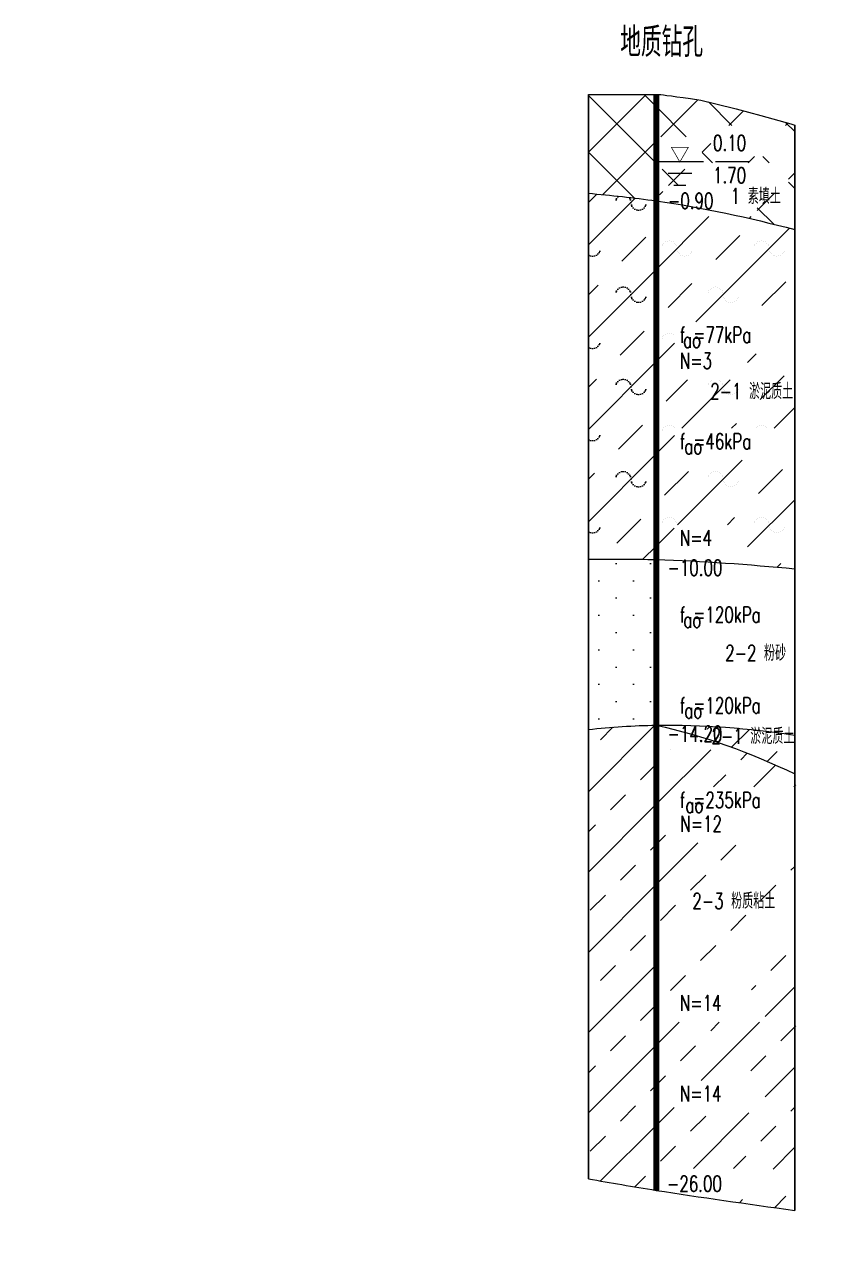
# Model space of a CAD drawing. Header units: millimetres. Extents: x -574460 to -338890, y -301013 to -251357.
# Drawn here: x -396838 to -376303, y -301013 to -270207 of the extents above; entities that cross this region are included whole.
import ezdxf
from ezdxf.enums import TextEntityAlignment as Align

# ---------------------------------------------------------------- set-up
doc = ezdxf.new("R2010")
doc.units = ezdxf.units.MM
doc.header["$LTSCALE"] = 1000
doc.linetypes.add('连续线', pattern=[10, 10, 0])
for name, color, linetype, lineweight in [('poubase', 7, 'Continuous', 9), ('图层1', 7, 'Continuous', 9), ('水位', 7, 'Continuous', 0), ('钻孔孔轴', 7, 'Continuous', 0)]:
    doc.layers.add(name, color=color, linetype=linetype, lineweight=lineweight)
doc.layers.add('TEXT', color=7, linetype='Continuous')
doc.layers.add('THIN', color=7, linetype='Continuous')
doc.styles.add('KT_宋体', font='宋体', dxfattribs={"height": 2.5})
doc.styles.add('TSSD_Label', font='simplex1.shx', dxfattribs={"width": 0.7, "bigfont": 'hztxt.shx'})

msp = doc.modelspace()

# ---------------------------------------------------------------- hatches: boundary and pattern name
at = {"layer": '图层1'}
h = msp.add_hatch(dxfattribs=at)
h.set_pattern_fill('素填土', color=256, scale=90, style=0)
h.set_pattern_definition([(45, (-559651.2, -342576), (-720.0186, 720.0186), []), (135, (-558211.2, -342576), (-720.0186, -720.0186), [])])
h.paths.add_polyline_path([(-395470.6, -273207.2), (-393501.4, -273207.2), (-393501.4, -272419.7), (-395470.6, -272419.7)], flags=25)
h.paths.add_polyline_path([(-395470.6, -272259.2), (-393501.4, -272259.2), (-393501.4, -271471.7), (-395470.6, -271471.7)], flags=9)
h.paths.add_polyline_path([(-396820.2, -272583.5), (-395691.9, -272583.5), (-395691.9, -271758.5), (-396820.2, -271758.5)], flags=24)
h.paths.add_polyline_path([(-382527.3, -271986), (-382527.3, -274493.5), (-382514.2, -274494.6), (-382469.1, -274498.5), (-382424, -274502.5), (-382378.9, -274506.5), (-382333.8, -274510.6), (-382288.7, -274514.7), (-382243.6, -274518.9), (-382198.5, -274523.1), (-382153.4, -274527.4), (-382108.4, -274531.7), (-382063.3, -274536.1), (-382018.2, -274540.6), (-381973.2, -274545.1), (-381928.2, -274549.7), (-381883.2, -274554.3), (-381838.2, -274559), (-381793.2, -274563.8), (-381748.2, -274568.6), (-381703.2, -274573.5), (-381658.2, -274578.4), (-381613.2, -274583.4), (-381568.3, -274588.5), (-381523.4, -274593.6), (-381478.4, -274598.9), (-381433.5, -274604.2), (-381388.6, -274609.5), (-381343.7, -274614.9), (-381298.8, -274620.4), (-381253.9, -274626), (-381209, -274631.7), (-381164.2, -274637.4), (-381119.3, -274643.2), (-381074.5, -274649.1), (-381029.7, -274655), (-380984.9, -274661.1), (-380940.1, -274667.2), (-380895.3, -274673.4), (-380850.5, -274679.6), (-380805.7, -274686), (-380805.7, -271986)])
h = msp.add_hatch(dxfattribs=at)
h.set_pattern_fill('粉砂', color=256, scale=109.5, style=0)
h.set_pattern_definition([(0, (-559651.15, -342576), (438, 438), [0, -876])])
h.paths.add_polyline_path([(-390677.6, -286801), (-386871, -286801), (-386871, -285621), (-390677.6, -285621)], flags=24)
h.paths.add_polyline_path([(-396838.1, -290704.7), (-394015.6, -290704.7), (-394015.6, -289917.2), (-396838.1, -289917.2)], flags=9)
h.paths.add_polyline_path([(-396705.8, -286317.1), (-393883.3, -286317.1), (-393883.3, -285529.6), (-396705.8, -285529.6)], flags=24)
h.paths.add_polyline_path([(-381933, -287978.2), (-380878.5, -287978.2), (-380878.5, -287118.7), (-381933, -287118.7)], flags=8)
h.paths.add_polyline_path([(-381933, -287978.2), (-380878.5, -287978.2), (-380878.5, -287118.7), (-381933, -287118.7)], flags=24)
h.paths.add_polyline_path([(-383975.1, -288240.1), (-381663.9, -288240.1), (-381663.9, -287417.9), (-383975.1, -287417.9)], flags=24)
h.paths.add_polyline_path([(-381911.2, -288397.5), (-380900.2, -288397.5), (-380900.2, -287668.5), (-381911.2, -287668.5)], flags=25)
h.paths.add_polyline_path([(-396404.6, -288021.4), (-394093.8, -288021.4), (-394093.8, -287200.3), (-396404.6, -287200.3)], flags=24)
h.paths.add_polyline_path([(-396404.8, -285722.4), (-394536.6, -285722.4), (-394536.6, -284900.1), (-396404.8, -284900.1)], flags=24)
h.paths.add_polyline_path([(-382788, -286439.1), (-381898.4, -286439.1), (-381898.4, -285370.4), (-382788, -285370.4)], flags=24)
h.paths.add_polyline_path([(-382527.3, -283777.8), (-382527.3, -288095.4), (-382488.5, -288091.3), (-382426.2, -288084.8), (-382363.8, -288078.6), (-382301.5, -288072.5), (-382239.2, -288066.7), (-382176.9, -288061), (-382114.5, -288055.4), (-382052.2, -288050.1), (-381989.9, -288045), (-381927.6, -288040.1), (-381865.2, -288035.3), (-381802.9, -288030.8), (-381740.6, -288026.4), (-381678.3, -288022.2), (-381615.9, -288018.3), (-381553.6, -288014.5), (-381491.3, -288011), (-381429, -288007.6), (-381366.7, -288004.5), (-381304.3, -288001.6), (-381242, -287998.9), (-381179.7, -287996.4), (-381117.4, -287994.1), (-381055, -287992), (-380992.7, -287990.2), (-380930.4, -287988.6), (-380868.1, -287987.2), (-380805.7, -287986), (-380805.7, -283786), (-380868.9, -283784.3), (-380932.1, -283782.7), (-380995.3, -283781.3), (-381058.6, -283779.9), (-381121.8, -283778.6), (-381185, -283777.5), (-381248.3, -283776.4), (-381311.5, -283775.5), (-381374.7, -283774.7), (-381438, -283774), (-381501.3, -283773.3), (-381564.5, -283772.8), (-381627.8, -283772.4), (-381691.1, -283772.1), (-381754.3, -283771.9), (-381817.6, -283771.8), (-381880.9, -283771.8), (-381944.2, -283772), (-382007.5, -283772.2), (-382070.8, -283772.5), (-382134.1, -283772.9), (-382197.4, -283773.4), (-382260.7, -283774.1), (-382324, -283774.8), (-382387.3, -283775.6), (-382450.6, -283776.6), (-382513.9, -283777.6)])
h.paths.add_polyline_path([(-382527.3, -271730), (-376302.6, -271730), (-376302.6, -301013), (-382527.3, -301013)])
h.paths.add_polyline_path([(-382527.3, -271730), (-376302.6, -271730), (-376302.6, -301013), (-382527.3, -301013)])
h = msp.add_hatch(dxfattribs=at)
h.set_pattern_fill('淤泥质粉质粘土', color=256, scale=39, style=0)
h.set_pattern_definition([(45, (-559639.5, -342509.5), (1e-13, 2339.647), [0, -1654.38]), (45, (-559625, -342478.5), (1e-13, 2339.647), [0, -1654.38]), (45, (-559592.7, -342439.5), (1e-13, 2339.647), [0, -1654.38]), (45, (-559553.7, -342407.1), (1e-13, 2339.647), [0, -1654.38]), (45, (-559504.9, -342387.2), (1e-13, 2339.647), [0, -1654.38]), (45, (-559456.2, -342381), (1e-13, 2339.647), [0, -1654.38]), (45, (-559407.4, -342387.2), (1e-13, 2339.647), [0, -1654.38]), (45, (-559358.7, -342407.1), (1e-13, 2339.647), [0, -1654.38]), (45, (-559319.7, -342439.5), (1e-13, 2339.647), [0, -1654.38]), (45, (-559287.3, -342478.5), (1e-13, 2339.647), [0, -1654.38]), (45, (-559272.9, -342509.5), (1e-13, 2339.647), [0, -1654.38]), (45, (-559261.2, -342576), (1e-13, 2339.647), [0, -1654.38]), (45, (-559249.5, -342642.5), (1e-13, 2339.647), [0, -1654.38]), (45, (-559235, -342673.5), (1e-13, 2339.647), [0, -1654.38]), (45, (-559202.7, -342712.5), (1e-13, 2339.647), [0, -1654.38]), (45, (-559163.7, -342744.9), (1e-13, 2339.647), [0, -1654.38]), (45, (-559114.9, -342764.7), (1e-13, 2339.647), [0, -1654.38]), (45, (-559066.2, -342771), (1e-13, 2339.647), [0, -1654.38]), (45, (-559017.4, -342764.7), (1e-13, 2339.647), [0, -1654.38]), (45, (-558968.7, -342744.9), (1e-13, 2339.647), [0, -1654.38]), (45, (-558929.7, -342712.5), (1e-13, 2339.647), [0, -1654.38]), (45, (-558897.3, -342673.5), (1e-13, 2339.647), [0, -1654.38]), (45, (-558882.9, -342642.5), (1e-13, 2339.647), [0, -1654.38]), (45, (-559261.2, -342576), (-1169.823, 1169.823), []), (45, (-557996.8, -342576), (-1169.823, 1169.823), [858, -858])])
h.paths.add_polyline_path([(-381933, -281278.2), (-380878.5, -281278.2), (-380878.5, -280418.7), (-381933, -280418.7)], flags=24)
h.paths.add_polyline_path([(-381933, -281278.2), (-380878.5, -281278.2), (-380878.5, -280418.7), (-381933, -280418.7)], flags=8)
h.paths.add_polyline_path([(-381933, -278578.2), (-380878.5, -278578.2), (-380878.5, -277718.7), (-381933, -277718.7)], flags=24)
h.paths.add_polyline_path([(-381933, -278578.2), (-380878.5, -278578.2), (-380878.5, -277718.7), (-381933, -277718.7)], flags=8)
h.paths.add_polyline_path([(-396098.3, -274085.6), (-395584.6, -274085.6), (-395584.6, -273824.6), (-396098.3, -273824.6)], flags=8)
h.paths.add_polyline_path([(-396589.8, -274126.1), (-392906.4, -274126.1), (-392906.4, -273316.1), (-396589.8, -273316.1)], flags=24)
h.paths.add_polyline_path([(-381911.2, -283697.5), (-380900.2, -283697.5), (-380900.2, -282968.5), (-381911.2, -282968.5)], flags=24)
h.paths.add_polyline_path([(-381911.2, -278997.5), (-380900.2, -278997.5), (-380900.2, -278268.5), (-381911.2, -278268.5)], flags=24)
h.paths.add_polyline_path([(-396404.8, -285722.4), (-394536.6, -285722.4), (-394536.6, -284900.1), (-396404.8, -284900.1)], flags=25)
h.paths.add_polyline_path([(-396404.8, -283322.4), (-394536.6, -283322.4), (-394536.6, -282500.1), (-396404.8, -282500.1)], flags=24)
h.paths.add_polyline_path([(-396404.6, -281021.4), (-394536.8, -281021.4), (-394536.8, -280200.3), (-396404.6, -280200.3)], flags=24)
h.paths.add_polyline_path([(-396404.6, -278621.4), (-394536.8, -278621.4), (-394536.8, -277800.3), (-396404.6, -277800.3)], flags=24)
h.paths.add_polyline_path([(-382527.3, -274493.5), (-382527.3, -283777.8), (-382577.2, -283778.7), (-382513.9, -283777.6), (-382450.6, -283776.6), (-382387.3, -283775.6), (-382324, -283774.8), (-382260.7, -283774.1), (-382197.4, -283773.4), (-382134.1, -283772.9), (-382070.8, -283772.5), (-382007.5, -283772.2), (-381944.2, -283772), (-381880.9, -283771.8), (-381817.6, -283771.8), (-381754.3, -283771.9), (-381691.1, -283772.1), (-381627.8, -283772.4), (-381564.5, -283772.8), (-381501.3, -283773.3), (-381438, -283774), (-381374.7, -283774.7), (-381311.5, -283775.5), (-381248.3, -283776.4), (-381185, -283777.5), (-381121.8, -283778.6), (-381058.6, -283779.9), (-380995.3, -283781.3), (-380932.1, -283782.7), (-380868.9, -283784.3), (-380805.7, -283786), (-380805.7, -274686), (-380867.9, -274677.2), (-380930.2, -274668.5), (-380992.5, -274660), (-381054.8, -274651.7), (-381117.1, -274643.5), (-381179.4, -274635.4), (-381241.8, -274627.5), (-381304.1, -274619.8), (-381366.5, -274612.2), (-381429, -274604.7), (-381491.4, -274597.4), (-381553.9, -274590.1), (-381616.3, -274583.1), (-381678.8, -274576.1), (-381741.3, -274569.3), (-381803.9, -274562.6), (-381866.4, -274556), (-381929, -274549.6), (-381991.6, -274543.3), (-382054.2, -274537), (-382116.8, -274530.9), (-382179.5, -274524.9), (-382242.1, -274519), (-382304.8, -274513.2), (-382367.5, -274507.5), (-382430.2, -274502), (-382492.9, -274496.5)])
h.paths.add_polyline_path([(-385956.6, -274272.7), (-385926.1, -274274.6), (-385893.5, -274276.6)])
h.paths.add_polyline_path([(-384824.1, -283881.8), (-384855.8, -283884.2), (-384792.5, -283879.6)])
h.paths.add_polyline_path([(-384950.6, -283891.2), (-384982.2, -283893.6), (-384919, -283888.8)])
h.paths.add_polyline_path([(-384697.6, -283872.9), (-384729.3, -283875.1), (-384666, -283870.8)])
h.paths.add_polyline_path([(-386082.8, -274264.8), (-386052.1, -274266.8), (-386019.7, -274268.8)])
h.paths.add_polyline_path([(-384571.1, -283864.3), (-384602.8, -283866.5), (-384539.5, -283862.3)])
h.paths.add_polyline_path([(-385077, -283900.8), (-385108.6, -283903.3), (-385045.4, -283898.4)])
h.paths.add_polyline_path([(-384444.6, -283856.1), (-384476.3, -283858.1), (-384413, -283854.1)])
h.paths.add_polyline_path([(-386208.9, -274256.7), (-386178.2, -274258.7), (-386145.8, -274260.8)])
h.paths.add_polyline_path([(-384318.1, -283848.2), (-384349.7, -283850.2), (-384286.5, -283846.4)])
h.paths.add_polyline_path([(-385203.4, -283910.8), (-385235, -283913.4), (-385171.8, -283908.3)])
h.paths.add_polyline_path([(-384191.5, -283840.7), (-384223.2, -283842.6), (-384159.9, -283839)])
h.paths.add_polyline_path([(-386335, -274248.4), (-386304.2, -274250.5), (-386272, -274252.6)])
h.paths.add_polyline_path([(-384064.9, -283833.6), (-384096.6, -283835.4), (-384033.3, -283831.9)])
h.paths.add_polyline_path([(-385329.8, -283921.2), (-385361.4, -283923.9), (-385298.2, -283918.6)])
h.paths.add_polyline_path([(-383938.4, -283826.9), (-383970, -283828.6), (-383906.8, -283825.3)])
h.paths.add_polyline_path([(-386461.1, -274239.9), (-386430.3, -274242), (-386398.1, -274244.1)])
h.paths.add_polyline_path([(-383811.8, -283820.5), (-383843.5, -283822.1), (-383780.2, -283819)])
h.paths.add_polyline_path([(-385456.1, -283932), (-385487.8, -283934.7), (-385424.6, -283929.3)])
h.paths.add_polyline_path([(-383685.2, -283814.5), (-383716.9, -283816), (-383653.5, -283813.1)])
h.paths.add_polyline_path([(-386556.5, -284040.1), (-386556.5, -284040.1), (-386560.2, -284040.5)])
h.paths.add_polyline_path([(-383558.5, -283808.9), (-383590.2, -283810.3), (-383526.9, -283807.6)])
h.paths.add_polyline_path([(-386543, -274234.2), (-386524.2, -274235.5), (-386543, -274234.2)])
h.paths.add_polyline_path([(-383431.9, -283803.7), (-383463.6, -283805), (-383400.3, -283802.5)])
h.paths.add_polyline_path([(-385582.4, -283943), (-385614.1, -283945.9), (-385550.9, -283940.3)])
h.paths.add_polyline_path([(-383305.3, -283798.9), (-383337, -283800.1), (-383273.7, -283797.8)])
h.paths.add_polyline_path([(-386434.2, -284026.8), (-386465.7, -284030.1), (-386497.2, -284033.6)])
h.paths.add_polyline_path([(-383178.7, -283794.4), (-383210.4, -283795.6), (-383147, -283793.4)])
h.paths.add_polyline_path([(-385708.7, -283954.5), (-385740.3, -283957.4), (-385677.2, -283951.6)])
h.paths.add_polyline_path([(-383052, -283790.4), (-383083.7, -283791.4), (-383020.4, -283789.5)])
h.paths.add_polyline_path([(-386308.1, -284013.4), (-386339.6, -284016.7), (-386371.2, -284020)])
h.paths.add_polyline_path([(-382925.4, -283786.7), (-382957.1, -283787.6), (-382893.8, -283785.9)])
h.paths.add_polyline_path([(-385835, -283966.2), (-385866.6, -283969.3), (-385803.5, -283963.3)])
h.paths.add_polyline_path([(-382798.8, -283783.5), (-382830.5, -283784.3), (-382767.1, -283782.7)])
h.paths.add_polyline_path([(-386182, -284000.4), (-386213.5, -284003.6), (-386245.1, -284006.8)])
h.paths.add_polyline_path([(-382672.1, -283780.6), (-382703.8, -283781.3), (-382640.5, -283780)])
h.paths.add_polyline_path([(-385961.2, -283978.3), (-385992.8, -283981.4), (-385929.7, -283975.3)])
h.paths.add_polyline_path([(-385830.5, -274280.5), (-385800.1, -274282.4), (-385767.4, -274284.3)])
h.paths.add_polyline_path([(-386087.4, -283990.8), (-386119, -283994), (-386055.9, -283987.7)])
h = msp.add_hatch(dxfattribs=at)
h.set_pattern_fill('粉质粘土', color=256, scale=90, style=0)
h.set_pattern_definition([(45, (-559651.2, -342576), (-1018.234, 1018.234), []), (45, (-558632.8, -342576), (-1018.234, 1018.234), [540, -540])])
h.paths.add_polyline_path([(-390431.1, -294792.6), (-384916.1, -294792.6), (-384916.1, -293607.6), (-390431.1, -293607.6)], flags=24)
h.paths.add_polyline_path([(-396838.1, -290704.7), (-394015.6, -290704.7), (-394015.6, -289917.2), (-396838.1, -289917.2)], flags=24)
h.paths.add_polyline_path([(-381933, -290378.2), (-380878.5, -290378.2), (-380878.5, -289518.7), (-381933, -289518.7)], flags=8)
h.paths.add_polyline_path([(-381933, -290378.2), (-380878.5, -290378.2), (-380878.5, -289518.7), (-381933, -289518.7)], flags=24)
h.paths.add_polyline_path([(-381911.2, -297797.5), (-380900.2, -297797.5), (-380900.2, -297068.5), (-381911.2, -297068.5)], flags=24)
h.paths.add_polyline_path([(-381911.2, -295497.5), (-380900.2, -295497.5), (-380900.2, -294768.5), (-381911.2, -294768.5)], flags=24)
h.paths.add_polyline_path([(-381911.2, -290797.5), (-380900.2, -290797.5), (-380900.2, -290068.5), (-381911.2, -290068.5)], flags=24)
h.paths.add_polyline_path([(-383975.1, -288240.1), (-381663.9, -288240.1), (-381663.9, -287417.9), (-383975.1, -287417.9)], flags=9)
h.paths.add_polyline_path([(-381911.2, -288397.5), (-380900.2, -288397.5), (-380900.2, -287668.5), (-381911.2, -287668.5)], flags=9)
h.paths.add_polyline_path([(-396404.8, -297422.4), (-394093.6, -297422.4), (-394093.6, -296600.1), (-396404.8, -296600.1)], flags=24)
h.paths.add_polyline_path([(-396404.8, -295122.4), (-394093.6, -295122.4), (-394093.6, -294300.1), (-396404.8, -294300.1)], flags=24)
h.paths.add_polyline_path([(-396404.8, -292722.4), (-394093.6, -292722.4), (-394093.6, -291900.1), (-396404.8, -291900.1)], flags=24)
h.paths.add_polyline_path([(-386763.6, -298815.1), (-386791.1, -298811.8), (-386735.7, -298818.5)])
h.paths.add_polyline_path([(-386874.5, -298801.9), (-386902.1, -298798.7), (-386846.6, -298805.2)])
h.paths.add_polyline_path([(-386653, -298828.6), (-386680.5, -298825.2), (-386625.3, -298832.1)])
h.paths.add_polyline_path([(-386985.8, -298788.9), (-387013.5, -298785.8), (-386957.8, -298792.2)])
h.paths.add_polyline_path([(-382527.3, -288095.4), (-382527.3, -299493.9), (-382508.6, -299497.2), (-382454.8, -299506.7), (-382401, -299516.2), (-382347.1, -299525.7), (-382293.2, -299535.1), (-382239.1, -299544.6), (-382185.1, -299554.1), (-382130.9, -299563.5), (-382076.7, -299573), (-382022.4, -299582.4), (-381968.1, -299591.9), (-381913.6, -299601.3), (-381859.1, -299610.7), (-381804.5, -299620.1), (-381749.8, -299629.5), (-381695, -299638.9), (-381640.2, -299648.2), (-381585.3, -299657.5), (-381530.2, -299666.9), (-381475.1, -299676.2), (-381419.9, -299685.4), (-381364.6, -299694.7), (-381309.2, -299703.9), (-381253.6, -299713.2), (-381198, -299722.4), (-381142.3, -299731.5), (-381086.5, -299740.7), (-381030.6, -299749.8), (-380974.5, -299758.9), (-380918.4, -299767.9), (-380862.1, -299777), (-380805.7, -299786), (-380805.7, -287986), (-380868.1, -287987.2), (-380930.4, -287988.6), (-380992.7, -287990.2), (-381055, -287992), (-381117.4, -287994.1), (-381179.7, -287996.4), (-381242, -287998.9), (-381304.3, -288001.6), (-381366.7, -288004.5), (-381429, -288007.6), (-381491.3, -288011), (-381553.6, -288014.5), (-381615.9, -288018.3), (-381678.3, -288022.2), (-381740.6, -288026.4), (-381802.9, -288030.8), (-381865.2, -288035.3), (-381927.6, -288040.1), (-381989.9, -288045), (-382052.2, -288050.1), (-382114.5, -288055.4), (-382176.9, -288061), (-382239.2, -288066.7), (-382301.5, -288072.5), (-382363.8, -288078.6), (-382426.2, -288084.8), (-382488.5, -288091.3)])
h.paths.add_polyline_path([(-385405.2, -299002.4), (-385431.7, -298998.4), (-385378.2, -299006.6)])
h.paths.add_polyline_path([(-385298.3, -299018.9), (-385324.7, -299014.8), (-385271.3, -299023.1)])
h.paths.add_polyline_path([(-385512.3, -298986.1), (-385538.9, -298982.1), (-385485.3, -298990.2)])
h.paths.add_polyline_path([(-385191.5, -299035.6), (-385217.9, -299031.5), (-385164.6, -299039.9)])
h.paths.add_polyline_path([(-385619.7, -298970), (-385646.3, -298966.1), (-385592.6, -298974.1)])
h.paths.add_polyline_path([(-385085, -299052.5), (-385111.3, -299048.3), (-385058, -299056.8)])
h.paths.add_polyline_path([(-385727.3, -298954.1), (-385754, -298950.2), (-385700.1, -298958.1)])
h.paths.add_polyline_path([(-384978.5, -299069.5), (-385004.8, -299065.3), (-384951.6, -299073.9)])
h.paths.add_polyline_path([(-385835.1, -298938.4), (-385861.8, -298934.6), (-385807.9, -298942.4)])
h.paths.add_polyline_path([(-384872.2, -299086.7), (-384898.4, -299082.5), (-384845.3, -299091.1)])
h.paths.add_polyline_path([(-385943.1, -298923), (-385970, -298919.2), (-385915.9, -298926.9)])
h.paths.add_polyline_path([(-384766.1, -299104.1), (-384792.2, -299099.8), (-384739.2, -299108.5)])
h.paths.add_polyline_path([(-386051.5, -298907.8), (-386078.4, -298904.1), (-386024.2, -298911.6)])
h.paths.add_polyline_path([(-384660, -299121.6), (-384686.1, -299117.3), (-384633.1, -299126.1)])
h.paths.add_polyline_path([(-386160.1, -298892.8), (-386187.1, -298889.1), (-386132.7, -298896.6)])
h.paths.add_polyline_path([(-384554, -299139.3), (-384580.1, -299134.9), (-384527.1, -299143.8)])
h.paths.add_polyline_path([(-386269.1, -298878.1), (-386296.2, -298874.5), (-386241.6, -298881.8)])
h.paths.add_polyline_path([(-384448.1, -299157.1), (-384474.1, -299152.7), (-384421.2, -299161.6)])
h.paths.add_polyline_path([(-386378.4, -298863.6), (-386405.5, -298860.1), (-386350.8, -298867.3)])
h.paths.add_polyline_path([(-384342.3, -299175), (-384368.2, -299170.6), (-384315.3, -299179.6)])
h.paths.add_polyline_path([(-386488, -298849.4), (-386515.2, -298845.9), (-386460.4, -298853)])
h.paths.add_polyline_path([(-384236.5, -299193), (-384262.4, -299188.6), (-384209.5, -299197.7)])
h.paths.add_polyline_path([(-386570.2, -298839), (-386576.9, -298838.1), (-386576.9, -298838.1)])

# ---------------------------------------------------------------- linework, layer by layer
at = {"color": 0}
for points in [[(-382527.3, -299493.9), (-382527.3, -271986)], [(-377290.3, -272763.5), (-377290.3, -300298.8)]]:
    msp.add_lwpolyline(points, dxfattribs=at)
at = {"layer": 'poubase', "color": 7, "linetype": '连续线'}
msp.add_lwpolyline([(-382527.3, -271986), (-382380.7, -271986), (-382114.1, -271986), (-381876.8, -271986), (-381668.8, -271986), (-381490.1, -271986), (-381340.7, -271986), (-381220.6, -271986), (-381129.7, -271986), (-381068.2, -271986), (-381024.1, -271986), (-380985.6, -271986), (-380952.6, -271986), (-380925.3, -271986), (-380903.4, -271986), (-380887.2, -271986), (-380876.5, -271986), (-380871.4, -271986), (-380868.3, -271986), (-380863.7, -271986), (-380857.7, -271986), (-380850.3, -271986), (-380841.3, -271986), (-380830.9, -271986), (-380819.1, -271986), (-380805.7, -271986), (-380792.4, -271986), (-380780.5, -271986), (-380770.1, -271986), (-380761.2, -271986), (-380753.7, -271986), (-380747.7, -271986), (-380743.2, -271986), (-380740.1, -271986), (-380725.5, -271987.6), (-380686.3, -271992.4), (-380622.6, -272000.4), (-380534.4, -272011.5), (-380421.6, -272025.9), (-380284.2, -272043.5), (-380122.3, -272064.2), (-379935.9, -272088.2), (-379675.1, -272134.5), (-379290.1, -272222.3), (-378780.9, -272351.6), (-378147.5, -272522.5), (-377390, -272734.8), (-377290.3, -272763.5)], dxfattribs=at)
at = {"layer": '图层1'}
for p, q in [((-380042.3, -273058.5), (-380805.7, -272295)), ((-380690.8, -273058.5), (-379753, -272120.6)), ((-378889, -272771.7), (-379482.3, -272178.5)), ((-378964, -272771.7), (-378594.3, -272402)), ((-377524, -272771.7), (-377465.8, -272713.6)), ((-377290.3, -272930.4), (-377523.2, -272697.5)), ((-380805.7, -273173.4), (-380769.9, -273137.5)), ((-379641.6, -273449.2), (-379420.3, -273228)), ((-379381, -273719.7), (-379641.6, -273459.2)), ((-380769.9, -273770.9), (-380805.7, -273735.1)), ((-378472, -273719.7), (-378311.5, -273559.2)), ((-377941, -273719.7), (-378101.5, -273559.2)), ((-380241.1, -274299.7), (-380657.3, -273883.5)), ((-380492, -274299.7), (-380075.8, -273883.5)), ((-377451.1, -274138.9), (-377290.3, -273978.1)), ((-380805.7, -274613.4), (-380637, -274444.7)), ((-377290.3, -274370.4), (-377451.1, -274209.6)), ((-378241.1, -274928.9), (-377819.5, -274507.2)), ((-380805.7, -276423.6), (-379469.4, -275087.2)), ((-378442.9, -275130.7), (-378399.5, -275087.2)), ((-377822.8, -275277.9), (-378241.1, -274859.6)), ((-379796.5, -277754), (-377421.2, -275378.8)), ((-380521.9, -275707.3), (-380521.9, -275707.3)), ((-380473.2, -275701.1), (-380473.2, -275701.1)), ((-380424.4, -275707.3), (-380424.4, -275707.3)), ((-379292.3, -276174.6), (-378685.6, -275567.9)), ((-378182.3, -275707.3), (-378182.3, -275707.3)), ((-378133.5, -275701.1), (-378133.5, -275701.1)), ((-378084.8, -275707.3), (-378084.8, -275707.3)), ((-380656.5, -275829.5), (-380656.5, -275829.5)), ((-380642.1, -275798.6), (-380642.1, -275798.6)), ((-380609.7, -275759.6), (-380609.7, -275759.6)), ((-380570.7, -275727.2), (-380570.7, -275727.2)), ((-380375.7, -275727.2), (-380375.7, -275727.2)), ((-380336.7, -275759.6), (-380336.7, -275759.6)), ((-380304.3, -275798.6), (-380304.3, -275798.6)), ((-380289.9, -275829.5), (-380289.9, -275829.5)), ((-380278.2, -275896.1), (-380278.2, -275896.1)), ((-380266.5, -275962.6), (-380266.5, -275962.6)), ((-380252.1, -275993.6), (-380252.1, -275993.6)), ((-379914.3, -275993.6), (-379914.3, -275993.6)), ((-379899.9, -275962.6), (-379899.9, -275962.6)), ((-378316.8, -275829.5), (-378316.8, -275829.5)), ((-378302.4, -275798.6), (-378302.4, -275798.6)), ((-378270, -275759.6), (-378270, -275759.6)), ((-378231, -275727.2), (-378231, -275727.2)), ((-378036, -275727.2), (-378036, -275727.2)), ((-377997, -275759.6), (-377997, -275759.6)), ((-377964.7, -275798.6), (-377964.7, -275798.6)), ((-377950.2, -275829.5), (-377950.2, -275829.5)), ((-377938.5, -275896.1), (-377938.5, -275896.1)), ((-377926.8, -275962.6), (-377926.8, -275962.6)), ((-377912.4, -275993.6), (-377912.4, -275993.6)), ((-377574.7, -275993.6), (-377574.7, -275993.6)), ((-377560.2, -275962.6), (-377560.2, -275962.6)), ((-380219.7, -276032.6), (-380219.7, -276032.6)), ((-380180.7, -276064.9), (-380180.7, -276064.9)), ((-380131.9, -276084.8), (-380131.9, -276084.8)), ((-380083.2, -276091.1), (-380083.2, -276091.1)), ((-380034.4, -276084.8), (-380034.4, -276084.8)), ((-379985.7, -276064.9), (-379985.7, -276064.9)), ((-379946.7, -276032.6), (-379946.7, -276032.6)), ((-377880, -276032.6), (-377880, -276032.6)), ((-377841, -276064.9), (-377841, -276064.9)), ((-377792.3, -276084.8), (-377792.3, -276084.8)), ((-377743.5, -276091.1), (-377743.5, -276091.1)), ((-377694.8, -276084.8), (-377694.8, -276084.8)), ((-377646, -276064.9), (-377646, -276064.9)), ((-377607, -276032.6), (-377607, -276032.6)), ((-380505.7, -277388), (-379899, -276781.3)), ((-379439.9, -276929.4), (-379439.9, -276929.4)), ((-379400.9, -276897), (-379400.9, -276897)), ((-379352.1, -276877.1), (-379352.1, -276877.1)), ((-379303.4, -276870.9), (-379303.4, -276870.9)), ((-379254.6, -276877.1), (-379254.6, -276877.1)), ((-379205.9, -276897), (-379205.9, -276897)), ((-379166.9, -276929.4), (-379166.9, -276929.4)), ((-378122.5, -277344.4), (-377515.8, -276737.7)), ((-379486.7, -276999.3), (-379486.7, -276999.3)), ((-379472.2, -276968.4), (-379472.2, -276968.4)), ((-379134.5, -276968.4), (-379134.5, -276968.4)), ((-379120.1, -276999.3), (-379120.1, -276999.3)), ((-379108.4, -277065.9), (-379108.4, -277065.9)), ((-379096.7, -277132.4), (-379096.7, -277132.4)), ((-379082.2, -277163.4), (-379082.2, -277163.4)), ((-379049.9, -277202.4), (-379049.9, -277202.4)), ((-379010.9, -277234.7), (-379010.9, -277234.7)), ((-378815.9, -277234.7), (-378815.9, -277234.7)), ((-378776.9, -277202.4), (-378776.9, -277202.4)), ((-378744.5, -277163.4), (-378744.5, -277163.4)), ((-378730.1, -277132.4), (-378730.1, -277132.4)), ((-378962.1, -277254.6), (-378962.1, -277254.6)), ((-378913.4, -277260.9), (-378913.4, -277260.9)), ((-378864.6, -277254.6), (-378864.6, -277254.6)), ((-380656.5, -278169.2), (-380656.5, -278169.2)), ((-380642.1, -278138.2), (-380642.1, -278138.2)), ((-380609.7, -278099.2), (-380609.7, -278099.2)), ((-380570.7, -278066.8), (-380570.7, -278066.8)), ((-380521.9, -278046.9), (-380521.9, -278046.9)), ((-380473.2, -278040.7), (-380473.2, -278040.7)), ((-380424.4, -278046.9), (-380424.4, -278046.9)), ((-380375.7, -278066.8), (-380375.7, -278066.8)), ((-380805.7, -278763.2), (-380340.7, -278298.2)), ((-378486.3, -278783.4), (-378266.8, -278564)), ((-380549.3, -279771.2), (-380008.5, -279230.4)), ((-380156.8, -280454), (-378933.2, -279230.4)), ((-379486.7, -279339), (-379486.7, -279339)), ((-379472.2, -279308), (-379472.2, -279308)), ((-379439.9, -279269), (-379439.9, -279269)), ((-379400.9, -279236.7), (-379400.9, -279236.7)), ((-379205.9, -279236.7), (-379205.9, -279236.7)), ((-379166.9, -279269), (-379166.9, -279269)), ((-379134.5, -279308), (-379134.5, -279308)), ((-379120.1, -279339), (-379120.1, -279339)), ((-379108.4, -279405.5), (-379108.4, -279405.5)), ((-378166.1, -279727.6), (-377559.4, -279120.9)), ((-379096.7, -279472.1), (-379096.7, -279472.1)), ((-379082.2, -279503), (-379082.2, -279503)), ((-379049.9, -279542), (-379049.9, -279542)), ((-379010.9, -279574.4), (-379010.9, -279574.4)), ((-378962.1, -279594.3), (-378962.1, -279594.3)), ((-378913.4, -279600.5), (-378913.4, -279600.5)), ((-378864.6, -279594.3), (-378864.6, -279594.3)), ((-378815.9, -279574.4), (-378815.9, -279574.4)), ((-378776.9, -279542), (-378776.9, -279542)), ((-378744.5, -279503), (-378744.5, -279503)), ((-378730.1, -279472.1), (-378730.1, -279472.1)), ((-377817.2, -280454), (-377290.3, -279927.1)), ((-380805.7, -281102.9), (-380340.7, -280637.9)), ((-380656.5, -280508.8), (-380656.5, -280508.8)), ((-380642.1, -280477.8), (-380642.1, -280477.8)), ((-380609.7, -280438.8), (-380609.7, -280438.8)), ((-380570.7, -280406.5), (-380570.7, -280406.5)), ((-380521.9, -280386.6), (-380521.9, -280386.6)), ((-380473.2, -280380.3), (-380473.2, -280380.3)), ((-380424.4, -280386.6), (-380424.4, -280386.6)), ((-380375.7, -280406.5), (-380375.7, -280406.5)), ((-380336.7, -280438.8), (-380336.7, -280438.8)), ((-378892.4, -280454), (-378772.8, -280334.3)), ((-378270, -280438.8), (-378270, -280438.8)), ((-378231, -280406.5), (-378231, -280406.5)), ((-378182.3, -280386.6), (-378182.3, -280386.6)), ((-378133.5, -280380.3), (-378133.5, -280380.3)), ((-378084.8, -280386.6), (-378084.8, -280386.6)), ((-378036, -280406.5), (-378036, -280406.5)), ((-377997, -280438.8), (-377997, -280438.8)), ((-380592.9, -282154.4), (-379986.2, -281547.7)), ((-380263.5, -282900.3), (-378627.2, -281264)), ((-379352.1, -281556.4), (-379352.1, -281556.4)), ((-379303.4, -281550.2), (-379303.4, -281550.2)), ((-379254.6, -281556.4), (-379254.6, -281556.4)), ((-378209.7, -282110.8), (-377603, -281504.1)), ((-379486.7, -281678.6), (-379486.7, -281678.6)), ((-379472.2, -281647.7), (-379472.2, -281647.7)), ((-379439.9, -281608.7), (-379439.9, -281608.7)), ((-379400.9, -281576.3), (-379400.9, -281576.3)), ((-379205.9, -281576.3), (-379205.9, -281576.3)), ((-379166.9, -281608.7), (-379166.9, -281608.7)), ((-379134.5, -281647.7), (-379134.5, -281647.7)), ((-379120.1, -281678.6), (-379120.1, -281678.6)), ((-379108.4, -281745.2), (-379108.4, -281745.2)), ((-379096.7, -281811.7), (-379096.7, -281811.7)), ((-379082.2, -281842.7), (-379082.2, -281842.7)), ((-378744.5, -281842.7), (-378744.5, -281842.7)), ((-378730.1, -281811.7), (-378730.1, -281811.7)), ((-379049.9, -281881.7), (-379049.9, -281881.7)), ((-379010.9, -281914), (-379010.9, -281914)), ((-378962.1, -281933.9), (-378962.1, -281933.9)), ((-378913.4, -281940.2), (-378913.4, -281940.2)), ((-378864.6, -281933.9), (-378864.6, -281933.9)), ((-378815.9, -281914), (-378815.9, -281914)), ((-378776.9, -281881.7), (-378776.9, -281881.7)), ((-378486.5, -283462.9), (-377290.3, -282266.8)), ((-380609.7, -282778.5), (-380609.7, -282778.5)), ((-380570.7, -282746.1), (-380570.7, -282746.1)), ((-380521.9, -282726.2), (-380521.9, -282726.2)), ((-380473.2, -282720), (-380473.2, -282720)), ((-380424.4, -282726.2), (-380424.4, -282726.2)), ((-380375.7, -282746.1), (-380375.7, -282746.1)), ((-380336.7, -282778.5), (-380336.7, -282778.5)), ((-378999.1, -282900.3), (-378816.4, -282717.5)), ((-378270, -282778.5), (-378270, -282778.5)), ((-378231, -282746.1), (-378231, -282746.1)), ((-378182.3, -282726.2), (-378182.3, -282726.2)), ((-378133.5, -282720), (-378133.5, -282720)), ((-378084.8, -282726.2), (-378084.8, -282726.2)), ((-378036, -282746.1), (-378036, -282746.1)), ((-377997, -282778.5), (-377997, -282778.5)), ((-380805.7, -283442.5), (-380354.3, -282991.1)), ((-380656.5, -282848.5), (-380656.5, -282848.5)), ((-380642.1, -282817.5), (-380642.1, -282817.5)), ((-380304.3, -282817.5), (-380304.3, -282817.5)), ((-380289.9, -282848.5), (-380289.9, -282848.5)), ((-378316.8, -282848.5), (-378316.8, -282848.5)), ((-378302.4, -282817.5), (-378302.4, -282817.5)), ((-377964.7, -282817.5), (-377964.7, -282817.5)), ((-377950.2, -282848.5), (-377950.2, -282848.5)), ((-377938.5, -282915), (-377938.5, -282915)), ((-377926.8, -282981.5), (-377926.8, -282981.5)), ((-377912.4, -283012.5), (-377912.4, -283012.5)), ((-377880, -283051.5), (-377880, -283051.5)), ((-377841, -283083.9), (-377841, -283083.9)), ((-377646, -283083.9), (-377646, -283083.9)), ((-377607, -283051.5), (-377607, -283051.5)), ((-377574.7, -283012.5), (-377574.7, -283012.5)), ((-377560.2, -282981.5), (-377560.2, -282981.5)), ((-377792.3, -283103.8), (-377792.3, -283103.8)), ((-377743.5, -283110), (-377743.5, -283110)), ((-377694.8, -283103.8), (-377694.8, -283103.8)), ((-377737.3, -283978.1), (-377646.5, -283887.4)), ((-380694.4, -288010.5), (-380668.1, -287984.2)), ((-379510.2, -288090.7), (-379433.9, -288014.4)), ((-378891.7, -288547.5), (-378437.8, -288093.5)), ((-380805.7, -289991.5), (-379422.4, -288608.3)), ((-380441.9, -288609.6), (-380440.6, -288608.3)), ((-378660, -288864.2), (-378494.7, -288698.8)), ((-377987.7, -288907.9), (-377733.7, -288653.8)), ((-379349.8, -289554), (-379041.8, -289246)), ((-378331.7, -289554), (-377777.3, -288999.6)), ((-377313.3, -289554), (-377259.9, -289500.6)), ((-380805.7, -291009.9), (-380569.2, -290773.3)), ((-380805.7, -292028), (-379752.8, -290975.1)), ((-379169.1, -291409.7), (-378787.3, -291027.9)), ((-377387.2, -291664.3), (-377290.3, -291567.4)), ((-379932.8, -292173.4), (-379550.9, -291791.6)), ((-378150.9, -292428), (-377769, -292046.1)), ((-380696.5, -292937.1), (-380314.6, -292555.3)), ((-378914.5, -293191.6), (-378532.7, -292809.8)), ((-379678.2, -293955.3), (-379296.4, -293573.5)), ((-377896.3, -294209.9), (-377514.5, -293828)), ((-380441.9, -294719), (-380060.1, -294337.2)), ((-378386.7, -294700.3), (-378278.1, -294591.7)), ((-378043.5, -295375.2), (-377290.3, -294622)), ((-380805.7, -296100.9), (-380226.2, -295521.4)), ((-379668.6, -297000.3), (-378189.7, -295521.4)), ((-379423.7, -295737.2), (-379207.8, -295521.4)), ((-377641.8, -295991.8), (-377259.9, -295610)), ((-380187.3, -296500.9), (-379805.5, -296119.1)), ((-378405.4, -296755.5), (-378023.6, -296373.6)), ((-380805.7, -297119.3), (-380569.2, -296882.7)), ((-378043.5, -297411.7), (-377290.3, -296658.5)), ((-380805.7, -298137.4), (-380354.3, -297685.9)), ((-379863.9, -299232.1), (-378453.2, -297821.4)), ((-377387.2, -297773.7), (-377290.3, -297676.8)), ((-379932.8, -298282.8), (-379550.9, -297901)), ((-378150.9, -298537.4), (-377769, -298155.5)), ((-380696.5, -299046.5), (-380314.6, -298664.7)), ((-377840.3, -299244.9), (-377290.3, -298694.9)), ((-378845.6, -299232.1), (-378532.7, -298919.2)), ((-378694.4, -300099), (-378615, -300019.6)), ((-377802.5, -300225.5), (-377514.5, -299937.4))]:
    msp.add_line(p, q, dxfattribs=at)
for points, knots in [([(-382527.3, -274493.5), (-381951.2, -274543), (-380188.3, -274731.3), (-378452.9, -275111.2), (-377290.3, -275412.5)], [511.7184321, 511.7184321, 511.7184321, 511.7184321, 517.5096257, 529.4980778, 529.4980778, 529.4980778, 529.4980778]), ([(-382527.3, -283777.8), (-381953, -283767.8), (-380202.7, -283775.1), (-378460.3, -283906.9), (-377290.3, -284020.1)], [258.0397169, 258.0397169, 258.0397169, 258.0397169, 263.780568, 275.5431976, 275.5431976, 275.5431976, 275.5431976]), ([(-382527.3, -288095.4), (-381953.4, -288034.4), (-380208.6, -287917), (-378463.1, -288065.8), (-377290.3, -288235.8)], [48.3502541, 48.3502541, 48.3502541, 48.3502541, 54.1984279, 66.1329393, 66.1329393, 66.1329393, 66.1329393]), ([(-382527.3, -299493.9), (-381966, -299593.1), (-380317.5, -299879), (-378508.4, -300123.1), (-377290.3, -300298.8)], [134.6772032, 134.6772032, 134.6772032, 134.6772032, 141.235025, 153.6253981, 153.6253981, 153.6253981, 153.6253981])]:
    msp.add_open_spline(points, degree=3, knots=knots, dxfattribs=at)
msp.add_open_spline([(-380805.7, -287986), (-379589.4, -288248.5), (-378425.1, -288687.2), (-377290.3, -289222.2)], degree=3, dxfattribs=at)
at = {"layer": '水位', "color": 7}
for p, q in [((-380805.7, -273686), (-379605.7, -273686)), ((-379305.7, -273686), (-378435.7, -273686)), ((-380505.7, -273986), (-379905.7, -273986)), ((-380355.7, -274286), (-380055.7, -274286))]:
    msp.add_line(p, q, dxfattribs=at)
at = {"layer": '钻孔孔轴', "color": 7, "const_width": 150}
msp.add_lwpolyline([(-380805.7, -271986), (-380805.7, -299786)], dxfattribs=at)

# ---------------------------------------------------------------- texts
at = {"layer": 'TEXT', "style": 'TSSD_Label', "width": 0.7}
msp.add_text('地质钻孔', height=750, dxfattribs=at).set_placement((-379618.3, -271260.4), align=Align.BOTTOM_RIGHT)
at = {"layer": 'THIN', "style": 'TSSD_Label', "width": 0.7}
msp.add_text('0.10', height=400, dxfattribs=at).set_placement((-378944.5, -273536), align=Align.BOTTOM_CENTER)
msp.add_text('1.70', height=400, dxfattribs=at).set_placement((-378944.5, -273836), align=Align.TOP_CENTER)
for s, p in [('1 素填土', (-378279.9, -274565.8)), ('2-1 淤泥质土', (-378382.5, -279516.8)), ('2-2 粉砂', (-378283.5, -286156.1)), ('2-1 淤泥质土', (-378349.4, -288263.1)), ('2-3 粉质粘土', (-378836.4, -292443.7))]:
    msp.add_text(s, height=400, dxfattribs=at).set_placement(p, align=Align.MIDDLE_CENTER)
for s, p in [('-0.90', (-380505.7, -274686)), ('-10.00', (-380518.7, -283994)), ('-14.20', (-380518.7, -288207)), ('-26.00', (-380531.5, -299618.3))]:
    msp.add_text(s, height=400, dxfattribs=at).set_placement(p, align=Align.MIDDLE_LEFT)
for s, p in [('f =77kPa', (-380205.7, -277886)), ('N=3', (-380205.7, -278544)), ('f =46kPa', (-380205.7, -280586)), ('N=4', (-380205.7, -283036)), ('f =120kPa', (-380205.7, -284986)), ('f =120kPa', (-380205.7, -287286)), ('f =235kPa', (-380205.7, -289686)), ('N=12', (-380192.9, -290289.6)), ('N=14', (-380205.7, -294836)), ('N=14', (-380205.7, -297136))]:
    msp.add_text(s, height=400, dxfattribs=at).set_placement(p, align=Align.TOP_LEFT)
for p in [(-380123.3, -278534), (-380091.5, -281234), (-380115.9, -285634), (-380093.7, -287934), (-380063.1, -290334)]:
    msp.add_text('ao', height=400, dxfattribs=at).set_placement(p, align=Align.BOTTOM_LEFT)
at = {"layer": '水位', "color": 7, "style": 'KT_宋体'}
msp.add_text('▽', height=360, dxfattribs=at).set_placement((-380205.7, -273794), align=Align.BOTTOM_CENTER)

doc.saveas('drawing.dxf')
